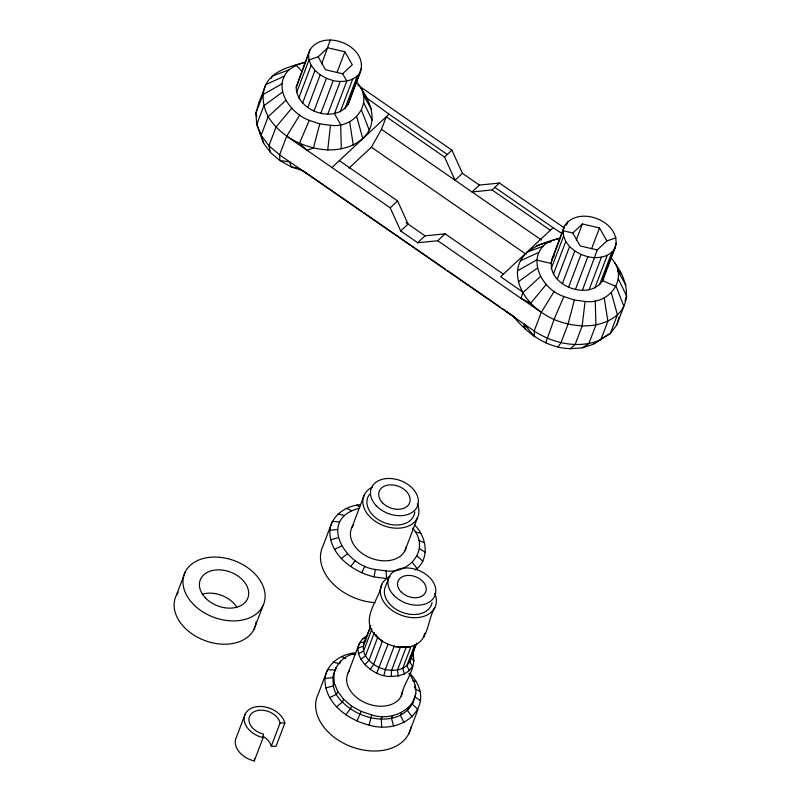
<?xml version="1.0" encoding="UTF-8"?>
<svg xmlns="http://www.w3.org/2000/svg" width="801" height="801" viewBox="0 0 801 801"><rect width="100%" height="100%" fill="white"/><g stroke="black" fill="none" stroke-linecap="round" stroke-linejoin="round"><path stroke-width="1.2" d="M367.719 635.273C342.838 649.671 371.504 677.966 391.258 676.404L391.559 670.417L400.4 647.128L405.156 646.777M245.266 713.871L236.415 737.17A21.216 15.059 20.8 0 0 254.277 760.95L254.518 758.577M254.277 760.95L263.118 737.661L263.479 734.096A16.27 11.544 20.8 0 1 248.911 719.799A16.27 11.544 20.8 0 1 263.088 710.277A16.27 11.544 20.8 0 1 280.13 722.923L284.846 723.073L275.995 746.372L271.289 746.222A16.27 11.544 20.8 0 0 262.908 736.319M271.389 78.378L272.28 76.045L288.901 69.907L296.05 65.111L305.021 62.238C290.583 66.663 273.491 69.907 265.832 84.586C260.996 95.019 263.108 106.773 268.185 116.686C280.801 136.991 304.25 148.575 327.719 149.907L330.483 125.296C355.223 128.781 375.429 101.286 356.195 81.522M610.793 257.682C630.027 277.456 609.831 304.941 585.09 301.456L582.167 325.957L575.088 344.6L570.432 348.705C547.544 348.075 527.929 334.227 513.942 316.986L515.694 318.047M375.419 569.481L386.122 570.913L386.513 578.562L374.017 576.89L375.419 569.481C344.64 565.846 317.076 518.607 359.539 508.214M409.782 673.18C439.158 704.71 403.524 735.568 369.181 725.095L371.644 714.892C397.757 723.683 430.568 699.984 408.79 673.521M383.939 675.423L385.311 669.586L394.152 646.287C401.201 647.739 408.6 648.079 415.319 645.045C429.046 638.097 427.624 619.283 434.833 607.579M330.483 125.296L319.779 123.875L313.441 148.005L306.943 150.228L299.444 143.329L309.276 120.37C290.383 113.462 271.579 87.539 288.901 69.907M585.09 301.456L574.377 300.035L568.049 324.165L560.97 342.798L557.937 347.043M545.691 342.948L554.042 319.499L563.874 296.53C536.099 287.329 522.582 245.206 559.619 238.408C542.097 242.933 519.809 249.582 517.506 270.828C516.505 293.306 535.018 310.798 554.042 319.499C574.147 327.819 599.799 329.642 617.401 314.843C633.09 300.375 625.931 277.236 614.467 262.578M284.065 76.305L265.832 84.586L258.753 103.219L255.829 113.301L256.791 124.365L263.729 143.479L270.588 152.611L279.919 160.56L291.083 166.788L303.339 170.883L361.972 211.454M296.21 87.209L310.027 49.682C324.335 27.975 368.56 46.168 360.44 71.89L348.055 104.51C334.217 124.455 296.36 110.808 296.21 87.209L310.027 49.682M348.055 104.51L361.421 68.145M327.719 149.907C343.589 150.208 361.101 144.821 369.241 130.152C376.45 115.074 368.54 98.954 359.859 86.408M374.017 576.89C352.42 571.594 329.141 554.592 329.802 530.222C331.624 515.313 346.192 505.571 360.37 504.73M369.181 725.095C347.584 719.799 324.305 702.797 324.966 678.427C326.788 663.518 341.346 653.776 355.534 652.935M413.486 701.516C400.42 728.66 359.929 720.78 342.508 702.026C325.256 687.508 332.795 656.51 355.764 653.626M386.122 570.913C410.092 574.267 430.818 548.034 412.565 528.109M415.359 569.992C430.307 559.178 426.633 536.66 414.618 524.975M412.705 653.236C417.651 668.104 403.644 681.931 401.211 696.099M423.509 637.396L424.71 633.261M415.679 693.946L412.425 704.309L418.012 709.486L408.8 733.706M552.239 258.453C544.119 284.175 588.345 302.367 602.652 280.67L615.048 248.06C623.168 222.328 578.933 204.145 564.625 225.842L552.239 258.453L554.122 255.96M564.625 225.842L550.818 263.369L536.48 260.035L517.506 270.828M604.074 275.754L602.652 280.67L616.229 286.648L623.849 306.312L616.77 324.956L610.322 333.486L592.79 344.49L582.317 347.834L570.432 348.705M616.77 324.956L619.043 317.116M330.272 40.05L321.682 63.92M616.079 237.807L606.908 240.921L597.266 249.932L582.417 290.292M296.61 92.546L308.996 59.935L308.605 54.588M298.783 97.942L311.168 65.322L308.996 59.935L318.167 56.821L327.809 47.8L344.881 51.775L352.3 64.751L342.658 73.772L325.586 69.797L318.167 56.821M299.704 115.024L286.678 136.21L279.599 154.843L279.919 160.56L289.732 161.852L291.083 166.788L299.864 168.861L307.604 174.218M302.608 103.029L314.993 70.418L311.168 65.322M307.804 107.454L320.19 74.843L314.993 70.418M314.022 110.928L326.418 78.318L320.19 74.843M320.851 113.201L333.236 80.591C342.868 82.753 355.103 81.241 360.44 71.89M337.011 72.49L344.881 51.775M327.809 114.132L340.195 81.522M340.265 111.78L352.65 79.169M344.911 108.666L357.296 76.055M176.42 595.193L185.271 571.894M349.046 168.07L371.384 147.194L381.496 129.331L386.282 116.746L444.545 157.066L455.048 180.225L462.427 173.326L451.934 150.167L357.626 84.916M253.987 629.376L262.828 606.077A42.433 30.108 20.8 0 0 216.41 557.085A42.433 30.108 20.8 0 0 192.911 603.804A42.433 30.108 20.8 0 0 262.828 606.077M351.989 527.328L364.375 494.718M271.289 746.222L280.13 722.923M335.929 667.333L332.675 677.686L324.966 678.427M340.765 660.935L339.704 663.729L333.156 662.147M333.737 674.893L334.337 683.103L333.276 685.896L325.667 688.009M334.337 683.103L337.692 691.403L336.63 694.207L329.581 697.691M348.215 672.74L359.539 642.923L364.475 641.841L365.887 639.969M381.837 584.229C379.093 599.258 363.294 614.858 371.714 630.497C375.549 636.715 381.446 641.231 388.034 644.244L376.76 673.03M370.673 625.531C368.009 635.203 359.359 645.786 365.506 655.889C368.74 661.115 373.677 664.95 379.183 667.543C386.603 670.617 395.203 671.558 402.733 668.304C412.385 663.799 412.375 651.483 416.8 643.143M389.256 576.62L385.712 585.932A24.751 17.562 20.8 0 0 402.683 612.535A24.751 17.562 20.8 0 0 432.069 602.602M370.723 626.452L363.203 646.247L358.037 648.089M337.692 691.403L343.569 699.233L342.508 702.026L336.43 706.822M371.954 628.915L363.554 651.043L358.447 653.706M404.986 550.688L417.371 518.077M374.357 632.59L365.506 655.889L360.74 659.373M343.569 699.233L351.569 706.051L350.508 708.845L345.762 714.772M375.729 635.844L382.447 641.13L373.596 664.429L370.222 669.386M351.569 706.051L361.141 711.388L356.936 721.01M406.347 646.687L397.496 669.986L398.217 675.894L391.258 676.404M566.447 225.171L567.769 221.677M551.208 268.705L563.594 236.095L563.203 230.758L572.765 232.981L580.194 245.957L597.266 249.932M382.347 716.324L381.286 719.118L381.676 726.767M411.133 646.177L402.733 668.304L404.355 673.931L398.217 675.894M553.391 274.102L565.776 241.491L563.594 236.095M414.868 644.545L406.898 665.511L409.231 670.657L404.355 673.931M554.302 291.184L541.276 312.37L534.197 331.003L534.517 336.72L524.074 323.994L525.186 328.77L523.133 326.027M411.444 656.199L415.869 644.555M557.206 279.189L569.591 246.578L565.776 241.491M392.54 715.573L391.479 718.367L393.561 725.896M576.289 240.08L582.407 223.97L599.478 227.935L606.908 240.921M562.402 283.614L574.788 251.003L569.591 246.578M401.511 712.71L400.45 715.503L404.034 722.542M414.367 687.598L415.078 685.736M408.66 707.914L407.599 710.707L412.365 716.945M568.63 287.088L581.015 254.478L574.788 251.003M575.448 289.371L587.844 256.751C597.466 258.913 609.711 257.401 615.048 248.06M591.609 248.65L599.478 227.935M589.035 289.812L601.421 257.201M594.873 287.949L607.258 255.329M599.508 284.826L611.904 252.215M604.525 274.583L616.47 243.144M625 300.896L626.772 296.23L618.422 279.088M361.772 572.805L364.916 565.977M258.753 103.219L260.185 101.326M336.25 668.294L334.868 670.127L327.519 669.606L318.317 693.836A49.512 35.134 20.8 0 0 352.25 747.043A49.512 35.134 20.8 0 0 411.023 727.178M409.231 670.657L412.535 666.282L409.722 661.776L411.003 657.371L414.037 661.115M350.598 566.567L355.344 560.64M291.704 108.205L276.015 127.119L268.936 145.762L270.588 152.611M546.302 284.375L530.612 303.279L521.02 298.352L522.783 292.846L540.435 276.545M364.755 664.73L368.931 660.445L377.782 637.155L375.729 634.412M331.944 167.529L389.036 114.173L447.298 154.493M503.398 274.152L445.126 233.842L437.746 240.731L417.691 242.743L400.71 230.998L390.207 207.839L397.596 200.941L339.324 160.631M444.545 157.066L451.934 150.167M400.71 230.998L408.089 224.1L397.596 200.941M417.691 242.743L425.071 235.844L445.126 233.842M499.464 183.059L479.409 185.071L472.029 191.97L492.084 189.957L499.464 183.059L564.044 227.744M562.162 233.652L553.111 227.704L500.645 276.725L522.332 291.734M572.765 232.981L582.407 223.97M285.827 100.385L268.185 116.686L261.106 135.319L263.729 143.479M341.266 558.617L347.344 553.821M282.473 92.085L263.869 105.722L256.791 124.365L261.106 135.319L268.936 145.762L279.599 154.843L534.197 331.003C553.481 343.749 578.963 349.056 600.79 339.884L607.869 321.251L604.244 297.842M518.317 281.782L537.081 268.245M592.79 344.49L599.268 340.135M582.317 347.834L588.825 343.709L595.904 325.076L595.273 300.715M601.12 338.893L610.322 333.486L617.401 314.843L611.393 293.046M281.872 83.875L262.908 94.668L255.829 113.301L256.821 116.576M334.418 549.486L341.466 545.992M520.43 260.746L538.662 252.465M526.878 252.215L543.499 246.067M536.41 245.817L550.647 241.271M330.503 539.804L338.112 537.691M362.843 638.557L366.177 638.217M329.802 530.222L337.511 529.481M293.767 65.832L296.24 65.652M548.375 241.992L550.838 241.812M339.704 521.922L332.355 521.401L323.153 545.631A49.512 35.134 20.8 0 0 375.078 602.672M407.298 646.797L409.191 647.008M387.734 644.144L394.913 646.547L402.232 647.518M415.499 532.024L420.785 533.186M412.775 680.7L415.949 681.391M337.992 513.942L344.54 515.524M326.418 78.318L333.236 80.591M309.276 120.37L319.779 123.875M581.015 254.478L587.844 256.751M563.874 296.53L574.377 300.035M361.141 711.388L371.644 714.892M394.152 646.287L394.913 646.547M418.853 540.325L424.7 542.878M414.988 688.96L419.864 691.083M346.332 508.345L351.689 510.728M341.496 656.55L345.782 658.452M381.196 640.5L382.447 641.13M506.192 311.629L514.292 316.966M419.454 548.535L425.401 552.46M414.618 696.74L420.565 700.665M494.838 187.384L553.111 227.704M492.084 189.957L550.357 230.277M462.427 173.326L479.409 185.071M381.496 129.331L541.486 240.03M371.384 147.194L526.227 254.338M286.678 136.21L390.207 207.839M437.746 240.731L541.276 312.37M406.047 222.688L425.071 235.844M364.034 212.876L445.296 269.106M447.358 270.528L499.814 306.823M501.877 308.255L514.222 316.795M389.036 114.173L366.898 98.052L363.334 93.317M356.805 504.99L359.699 507.143M351.969 653.195L353.892 654.627M417.271 556.104L422.848 561.281M412.135 654.037L413.626 655.508M296.05 65.111L302.017 71.409M412.435 562.502L417.211 568.74M617.931 269.476L621.496 274.212M342.658 73.772L346.823 81.041L334.438 113.652L340.675 124.556L341.306 148.916M617.821 270.878L625.971 285.286M363.213 94.718L371.364 109.126M363.814 102.928L372.165 120.07M361.621 110.488L369.241 130.152M356.795 116.886L362.803 138.683M349.647 121.682L353.271 145.091M259.644 131.394L259.824 133.787M406.337 546.592A28.996 20.576 20.8 0 1 369.912 557.736A28.996 20.576 20.8 0 1 353.762 524.595M414.778 511.959A24.751 17.562 20.8 0 1 384.46 522.753A24.751 17.562 20.8 0 1 369.481 494.457M417.301 503.879A28.996 20.576 20.8 0 1 403.494 527.599A28.996 20.576 20.8 0 1 367.519 514.092A28.996 20.576 20.8 0 1 372.565 487.068M402.703 690.933A28.996 20.576 20.8 0 1 367.549 703.709A28.996 20.576 20.8 0 1 349.326 670.878M434.763 593.381A28.996 20.576 20.8 0 1 420.956 617.11A28.996 20.576 20.8 0 1 384.981 603.594A28.996 20.576 20.8 0 1 390.017 576.58M263.118 737.661A21.216 15.059 20.8 0 1 244.115 718.998A21.216 15.059 20.8 0 1 262.608 706.582A21.216 15.059 20.8 0 1 284.846 723.073M256.17 621.806A42.433 30.108 20.8 0 1 204.575 640.46A42.433 30.108 20.8 0 1 178.182 592.279M202.242 594.132A25.462 18.063 20.8 0 1 236.826 607.128M376.25 505.721A24.751 17.562 20.8 0 0 417.041 507.053A24.751 17.562 20.8 0 0 389.957 478.477A24.751 17.562 20.8 0 0 376.25 505.721M382.477 502.758A16.27 11.544 20.8 0 0 409.281 503.629A16.27 11.544 20.8 0 0 391.489 484.855A16.27 11.544 20.8 0 0 382.477 502.758M400.971 591.769A14.849 10.543 20.8 0 0 425.451 592.57A14.849 10.543 20.8 0 0 409.201 575.418A14.849 10.543 20.8 0 0 400.971 591.769M393.712 595.223A24.751 17.562 20.8 0 0 434.492 596.555A24.751 17.562 20.8 0 0 407.419 567.979A24.751 17.562 20.8 0 0 393.712 595.223M205.366 597.876A25.462 18.063 20.8 0 0 247.319 599.238A25.462 18.063 20.8 0 0 219.464 569.851A25.462 18.063 20.8 0 0 205.366 597.876"/></g></svg>
